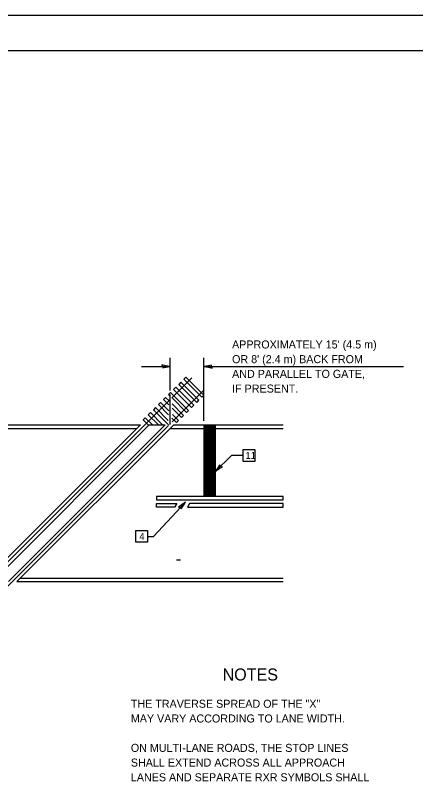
# Model space of a CAD drawing. Extents: x 100275 to 102995, y 95053 to 95493.
# Drawn here: x 102512.2 to 102625.9, y 95274.1 to 95492.8 of the extents above; entities that cross this region are included whole.
import ezdxf

# ---------------------------------------------------------------- set-up
doc = ezdxf.new("R2010")
doc.units = 0
for name, color, linetype in [('Design_PR_PMK Symbols', 7, 'Continuous'), ('Design_PR_Roadway Dimensions', 7, 'Continuous'), ('Design_PR_Roadway Notes', 7, 'Continuous'), ('Level 38', 7, 'Continuous'), ('Level 9', 7, 'Continuous'), ('Sheets_50 Reference Boundary', 7, 'Continuous'), ('Sheets_General Details', 7, 'Continuous'), ('Sheets_Printer Plotting Border', 7, 'Continuous')]:
    doc.layers.add(name, color=color, linetype=linetype)

msp = doc.modelspace()

# ---------------------------------------------------------------- linework, layer by layer
at = {"layer": 'Design_PR_PMK Symbols'}
msp.add_lwpolyline([(102552.23, 95354.01), (102558.03, 95354.01), (102557.38, 95352.98), (102552.23, 95352.99)], close=True, dxfattribs=at)
at = {"layer": 'Design_PR_Roadway Dimensions'}
for p, q in [((102556.13, 95386.12), (102556.13, 95395.42)), ((102556.13, 95386.12), (102556.13, 95395.42)), ((102565.74, 95377.56), (102565.74, 95395.42)), ((102565.74, 95377.56), (102565.74, 95395.42)), ((102548.04, 95392.97), (102556.13, 95392.97)), ((102548.04, 95392.97), (102556.13, 95392.97)), ((102565.74, 95392.97), (102622.47, 95392.97)), ((102565.74, 95392.97), (102622.47, 95392.97)), ((102556.13, 95376.47), (102556.13, 95384.97)), ((102556.13, 95376.47), (102556.13, 95384.97))]:
    msp.add_line(p, q, dxfattribs=at)
for points in [[(102553.76, 95393.47), (102553.95, 95393.01), (102554.03, 95392.57), (102554.95, 95392.77), (102556.13, 95392.97), (102554.87, 95393.2)], [(102553.76, 95393.47), (102553.95, 95393.01), (102554.03, 95392.57), (102554.95, 95392.77), (102556.13, 95392.97), (102554.87, 95393.2)], [(102568.11, 95392.47), (102567.92, 95392.93), (102567.85, 95393.37), (102566.93, 95393.18), (102565.74, 95392.97), (102567.01, 95392.74)], [(102568.11, 95392.47), (102567.92, 95392.93), (102567.85, 95393.37), (102566.93, 95393.18), (102565.74, 95392.97), (102567.01, 95392.74)]]:
    msp.add_lwpolyline(points, close=True, dxfattribs=at)
at = {"layer": 'Design_PR_Roadway Notes'}
for p, q in [((102568.95, 95363.16), (102573.57, 95367.67)), ((102568.95, 95363.16), (102573.57, 95367.67)), ((102576.91, 95367.67), (102573.57, 95367.67)), ((102576.91, 95367.67), (102573.57, 95367.67)), ((102551.44, 95344.66), (102560.52, 95354.38)), ((102551.44, 95344.66), (102560.52, 95354.38)), ((102549.72, 95344.66), (102551.44, 95344.66)), ((102549.72, 95344.66), (102551.44, 95344.66))]:
    msp.add_line(p, q, dxfattribs=at)
for points in [[(102576.91, 95366.01), (102576.91, 95369.34), (102580.24, 95369.34), (102580.24, 95366.01)], [(102576.91, 95366.01), (102576.91, 95369.34), (102580.24, 95369.34), (102580.24, 95366.01)], [(102570.99, 95364.46), (102570.53, 95364.65), (102570.17, 95364.91), (102569.65, 95364.13), (102568.95, 95363.16), (102570.01, 95363.88)], [(102570.99, 95364.46), (102570.53, 95364.65), (102570.17, 95364.91), (102569.65, 95364.13), (102568.95, 95363.16), (102570.01, 95363.88)], [(102558.54, 95352.98), (102559.01, 95352.81), (102559.38, 95352.57), (102559.86, 95353.37), (102560.52, 95354.38), (102559.49, 95353.61)], [(102546.39, 95342.99), (102546.39, 95346.32), (102549.72, 95346.32), (102549.72, 95342.99)], [(102546.39, 95342.99), (102546.39, 95346.32), (102549.72, 95346.32), (102549.72, 95342.99)]]:
    msp.add_lwpolyline(points, close=True, dxfattribs=at)
at = {"layer": 'Level 38'}
for p, q in [((102562.32, 95389.77), (102556.62, 95384.07)), ((102562.32, 95389.77), (102556.62, 95384.07)), ((102565.78, 95386.31), (102556.69, 95377.22)), ((102565.78, 95386.31), (102556.69, 95377.22)), ((102555.92, 95383.37), (102496, 95323.44)), ((102555.92, 95383.37), (102496, 95323.44)), ((102503.16, 95331.82), (102547.73, 95376.39)), ((102503.16, 95331.82), (102547.73, 95376.39)), ((102505.65, 95331.82), (102550.22, 95376.39)), ((102505.65, 95331.82), (102550.22, 95376.39)), ((102555.65, 95376.19), (102505.84, 95326.37)), ((102555.65, 95376.19), (102505.84, 95326.37)), ((102510.19, 95331.82), (102554.75, 95376.39)), ((102510.19, 95331.82), (102554.75, 95376.39)), ((102512.58, 95331.82), (102557.15, 95376.39)), ((102512.58, 95331.82), (102557.15, 95376.39)), ((102550.22, 95376.39), (102554.75, 95376.39)), ((102550.22, 95376.39), (102554.75, 95376.39))]:
    msp.add_line(p, q, dxfattribs=at)
for points in [[(102565.12, 95384.22), (102565.72, 95384.82), (102560.59, 95389.94), (102560, 95389.34)], [(102565.12, 95384.22), (102565.72, 95384.82), (102560.59, 95389.94), (102560, 95389.34)], [(102563.69, 95382.78), (102564.28, 95383.38), (102559.15, 95388.5), (102558.56, 95387.9)], [(102563.69, 95382.78), (102564.28, 95383.38), (102559.15, 95388.5), (102558.56, 95387.9)], [(102562.25, 95381.34), (102562.84, 95381.94), (102557.71, 95387.06), (102557.12, 95386.46)], [(102562.25, 95381.34), (102562.84, 95381.94), (102557.71, 95387.06), (102557.12, 95386.46)]]:
    msp.add_lwpolyline(points, close=True, dxfattribs=at)
for points in [[(102556.68, 95384.02), (102560.81, 95379.9), (102561.4, 95380.5), (102556.27, 95385.62), (102555.68, 95385.02), (102555.91, 95384.8)], [(102556.68, 95384.02), (102560.81, 95379.9), (102561.4, 95380.5), (102556.27, 95385.62), (102555.68, 95385.02), (102555.91, 95384.8)], [(102555.84, 95383.18), (102554.84, 95384.18), (102554.24, 95383.58), (102555.72, 95382.11)], [(102555.84, 95383.18), (102554.84, 95384.18), (102554.24, 95383.58), (102555.72, 95382.11)], [(102555.6, 95377.66), (102551.96, 95381.3), (102551.36, 95380.7), (102555.68, 95376.39)], [(102555.6, 95377.66), (102551.96, 95381.3), (102551.36, 95380.7), (102555.68, 95376.39)], [(102555.73, 95380.41), (102553.4, 95382.74), (102552.8, 95382.14), (102555.71, 95379.24)], [(102555.73, 95380.41), (102553.4, 95382.74), (102552.8, 95382.14), (102555.71, 95379.24)], [(102556.68, 95381.15), (102559.37, 95378.46), (102559.96, 95379.06), (102556.68, 95382.34)], [(102556.68, 95381.15), (102559.37, 95378.46), (102559.96, 95379.06), (102556.68, 95382.34)], [(102553.99, 95376.39), (102550.52, 95379.86), (102549.93, 95379.26), (102552.8, 95376.39)], [(102553.99, 95376.39), (102550.52, 95379.86), (102549.93, 95379.26), (102552.8, 95376.39)], [(102556.64, 95378.31), (102557.93, 95377.02), (102558.52, 95377.62), (102556.8, 95379.34)], [(102556.64, 95378.31), (102557.93, 95377.02), (102558.52, 95377.62), (102556.8, 95379.34)], [(102551.11, 95376.39), (102549.08, 95378.42), (102548.48, 95377.83), (102549.92, 95376.39)], [(102551.11, 95376.39), (102549.08, 95378.42), (102548.48, 95377.83), (102549.92, 95376.39)]]:
    msp.add_lwpolyline(points, dxfattribs=at)
at = {"layer": 'Level 9'}
for p, q in [((102489.83, 95375.37), (102546.71, 95375.37)), ((102489.83, 95375.37), (102546.71, 95375.37)), ((102489.96, 95376.39), (102547.73, 95376.39)), ((102489.96, 95376.39), (102547.73, 95376.39)), ((102556.13, 95375.37), (102588.24, 95375.37)), ((102556.13, 95375.37), (102588.24, 95375.37)), ((102557.15, 95376.39), (102588.24, 95376.39)), ((102557.15, 95376.39), (102588.24, 95376.39)), ((102565.74, 95376.25), (102565.74, 95356.14)), ((102565.74, 95376.25), (102565.74, 95356.14)), ((102565.83, 95376.25), (102565.83, 95356.14)), ((102565.83, 95376.25), (102565.83, 95356.14)), ((102565.95, 95376.25), (102565.95, 95356.14)), ((102565.95, 95376.25), (102565.95, 95356.14)), ((102566.06, 95376.25), (102566.06, 95356.14)), ((102566.06, 95376.25), (102566.06, 95356.14)), ((102566.17, 95376.25), (102566.17, 95356.14)), ((102566.17, 95376.25), (102566.17, 95356.14)), ((102566.29, 95376.25), (102566.29, 95356.14)), ((102566.29, 95376.25), (102566.29, 95356.14)), ((102566.4, 95376.25), (102566.4, 95356.14)), ((102566.4, 95376.25), (102566.4, 95356.14)), ((102566.51, 95376.25), (102566.51, 95356.14)), ((102566.51, 95376.25), (102566.51, 95356.14)), ((102566.63, 95376.25), (102566.63, 95356.14)), ((102566.63, 95376.25), (102566.63, 95356.14)), ((102566.74, 95376.25), (102566.74, 95356.14)), ((102566.74, 95376.25), (102566.74, 95356.14)), ((102566.85, 95376.25), (102566.85, 95356.14)), ((102566.85, 95376.25), (102566.85, 95356.14)), ((102566.96, 95376.25), (102566.96, 95356.14)), ((102566.96, 95376.25), (102566.96, 95356.14)), ((102567.08, 95376.25), (102567.08, 95356.14)), ((102567.08, 95376.25), (102567.08, 95356.14)), ((102567.19, 95376.25), (102567.19, 95356.14)), ((102567.19, 95376.25), (102567.19, 95356.14)), ((102567.3, 95376.25), (102567.3, 95356.14)), ((102567.3, 95376.25), (102567.3, 95356.14)), ((102567.41, 95376.25), (102567.41, 95356.14)), ((102567.41, 95376.25), (102567.41, 95356.14)), ((102567.53, 95376.25), (102567.53, 95356.14)), ((102567.53, 95376.25), (102567.53, 95356.14)), ((102567.64, 95376.25), (102567.64, 95356.14)), ((102567.64, 95376.25), (102567.64, 95356.14)), ((102567.75, 95376.25), (102567.75, 95356.14)), ((102567.75, 95376.25), (102567.75, 95356.14)), ((102567.87, 95376.25), (102567.87, 95356.14)), ((102567.87, 95376.25), (102567.87, 95356.14)), ((102567.98, 95376.25), (102567.98, 95356.14)), ((102567.98, 95376.25), (102567.98, 95356.14)), ((102568.09, 95376.25), (102568.09, 95356.14)), ((102568.09, 95376.25), (102568.09, 95356.14)), ((102568.21, 95376.25), (102568.21, 95356.14)), ((102568.21, 95376.25), (102568.21, 95356.14)), ((102568.32, 95376.25), (102568.32, 95356.14)), ((102568.32, 95376.25), (102568.32, 95356.14)), ((102568.43, 95376.25), (102568.43, 95356.14)), ((102568.43, 95376.25), (102568.43, 95356.14)), ((102568.54, 95376.25), (102568.54, 95356.14)), ((102568.54, 95376.25), (102568.54, 95356.14)), ((102568.66, 95376.25), (102568.66, 95356.14)), ((102568.66, 95376.25), (102568.66, 95356.14)), ((102568.77, 95376.25), (102568.77, 95356.14)), ((102568.77, 95376.25), (102568.77, 95356.14)), ((102568.87, 95376.25), (102568.87, 95356.14)), ((102568.87, 95376.25), (102568.87, 95356.14)), ((102568.95, 95376.25), (102568.95, 95356.14)), ((102568.95, 95376.25), (102568.95, 95356.14)), ((102557.99, 95337.98), (102559.1, 95337.98)), ((102557.99, 95337.98), (102559.1, 95337.98)), ((102512.58, 95331.82), (102588.24, 95331.82)), ((102512.58, 95331.82), (102588.24, 95331.82)), ((102513.61, 95332.84), (102588.24, 95332.84)), ((102513.61, 95332.84), (102588.24, 95332.84))]:
    msp.add_line(p, q, dxfattribs=at)
for points in [[(102552.23, 95355.04), (102588.24, 95355.04), (102588.24, 95356.06), (102552.23, 95356.06)], [(102552.23, 95355.04), (102588.24, 95355.04), (102588.24, 95356.06), (102552.23, 95356.06)], [(102561.62, 95352.99), (102588.24, 95352.99), (102588.24, 95354.01), (102561.62, 95354.01), (102561.04, 95352.98)]]:
    msp.add_lwpolyline(points, close=True, dxfattribs=at)
at = {"layer": 'Sheets_50 Reference Boundary'}
msp.add_lwpolyline([(102354.94, 95482.79), (102984.94, 95482.79), (102984.94, 95082.79), (102354.94, 95082.79)], close=True, dxfattribs=at)
at = {"layer": 'Sheets_General Details'}
msp.add_line((102994.94, 95492.79), (102314.94, 95492.79), dxfattribs=at)
msp.add_lwpolyline([(102354.94, 95482.79), (102984.94, 95482.79), (102984.94, 95062.79), (102354.94, 95062.79)], close=True, dxfattribs=at)
at = {"layer": 'Sheets_Printer Plotting Border'}
msp.add_lwpolyline([(102314.94, 95052.79), (102994.94, 95052.79), (102994.94, 95492.79), (102314.94, 95492.79)], close=True, dxfattribs=at)

# ---------------------------------------------------------------- texts
at = {"layer": 'Design_PR_Roadway Dimensions'}
for s, p in [("APPROXIMATELY 15' (4.5 m)", (102573.74, 95398.1)), ("APPROXIMATELY 15' (4.5 m)", (102573.74, 95398.1)), ("OR 8' (2.4 m) BACK FROM", (102573.74, 95393.92)), ("OR 8' (2.4 m) BACK FROM", (102573.74, 95393.92)), ('AND PARALLEL TO GATE,', (102573.74, 95389.74)), ('AND PARALLEL TO GATE,', (102573.74, 95389.74)), ('IF PRESENT.', (102573.74, 95385.56)), ('IF PRESENT.', (102573.74, 95385.56))]:
    msp.add_text(s, height=2.28, dxfattribs=at).set_placement(p)
at = {"layer": 'Design_PR_Roadway Notes'}
for s, height, p in [('11', 1.995, (102577.54, 95366.7)), ('11', 1.995, (102577.54, 95366.7)), ('4', 1.99, (102547.41, 95343.69)), ('4', 1.99, (102547.41, 95343.69)), ('NOTES', 3.42, (102571.03, 95303.7)), ('NOTES', 3.42, (102571.03, 95303.7)), ('THE TRAVERSE SPREAD OF THE "X"', 2.28, (102544.97, 95295.95)), ('THE TRAVERSE SPREAD OF THE "X"', 2.28, (102544.97, 95295.95)), ('MAY VARY ACCORDING TO LANE WIDTH.', 2.28, (102544.97, 95291.77)), ('MAY VARY ACCORDING TO LANE WIDTH.', 2.28, (102544.97, 95291.77)), ('ON MULTI-LANE ROADS, THE STOP LINES', 2.28, (102544.97, 95283.41)), ('ON MULTI-LANE ROADS, THE STOP LINES', 2.28, (102544.97, 95283.41)), ('SHALL EXTEND ACROSS ALL APPROACH', 2.28, (102544.97, 95279.23)), ('SHALL EXTEND ACROSS ALL APPROACH', 2.28, (102544.97, 95279.23)), ('LANES AND SEPARATE RXR SYMBOLS SHALL', 2.28, (102544.97, 95275.05)), ('LANES AND SEPARATE RXR SYMBOLS SHALL', 2.28, (102544.97, 95275.05))]:
    msp.add_text(s, height=height, dxfattribs=at).set_placement(p)

doc.saveas('drawing.dxf')
